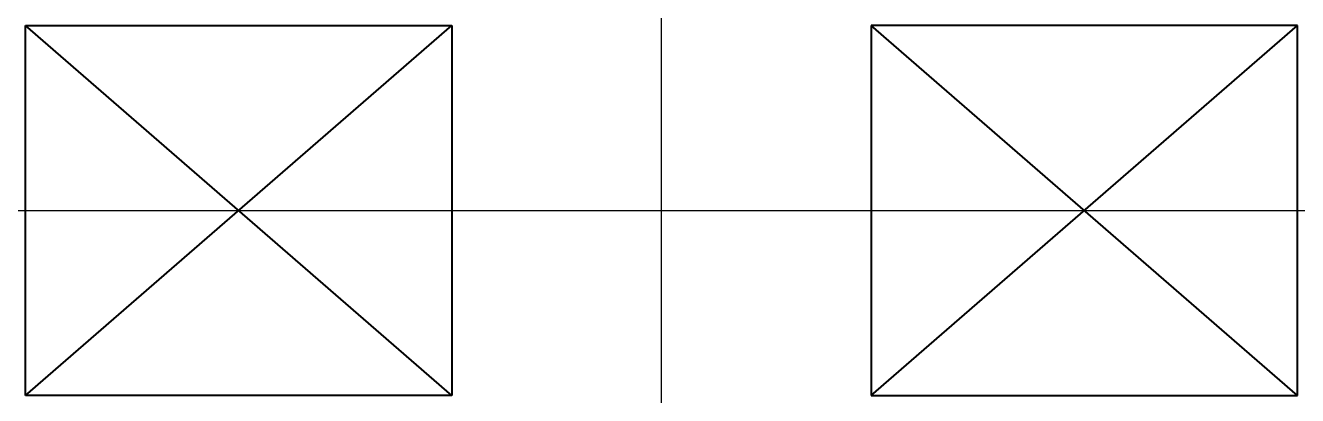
# Model space of a CAD drawing. Header units: millimetres. Extents: x -9.6 to 9.6, y -2.8 to 2.8.
import ezdxf

# ---------------------------------------------------------------- set-up
doc = ezdxf.new("R2010")
doc.units = ezdxf.units.MM
doc.linetypes.add('K5LT_BASIC', pattern=[0])

# ---------------------------------------------------------------- blocks, each defined once
blk = doc.blocks.new('U0')
at = {"color": 150, "linetype": 'K5LT_BASIC', "lineweight": 40, "true_color": 0x0080ff}
for p, q in [((9.55, 2.775), (3.15, 2.775)), ((3.15, 2.775), (3.15, -2.775)), ((9.55, -2.775), (9.55, 2.775)), ((3.15, -2.775), (9.55, -2.775))]:
    blk.add_line(p, q, dxfattribs=at)
blk = doc.blocks.new('U1')
at = {"color": 150, "linetype": 'K5LT_BASIC', "lineweight": 40, "true_color": 0x0080ff}
for p, q in [((-9.55, -2.775), (-9.55, 2.775)), ((-9.55, 2.775), (-3.15, 2.775)), ((-3.15, 2.775), (-3.15, -2.775)), ((-3.15, -2.775), (-9.55, -2.775))]:
    blk.add_line(p, q, dxfattribs=at)

msp = doc.modelspace()

# ---------------------------------------------------------------- linework, layer by layer
at = {"color": 150, "linetype": 'K5LT_BASIC', "lineweight": 40, "true_color": 0x0080ff}
for p, q in [((-9.55, -2.775), (-3.15, 2.775)), ((-3.15, -2.775), (-9.55, 2.775)), ((3.15, -2.775), (9.55, 2.775)), ((9.55, -2.775), (3.15, 2.775))]:
    msp.add_line(p, q, dxfattribs=at)
at = {"color": 232, "true_color": 0xc52b79}
for direction in [(0, 1), (1, 0)]:
    msp.add_xline((0, 0), direction, dxfattribs=at)

# ---------------------------------------------------------------- block references
for name in ['U1', 'U0']:
    msp.add_blockref(name, (0, 0))

doc.saveas('drawing.dxf')
